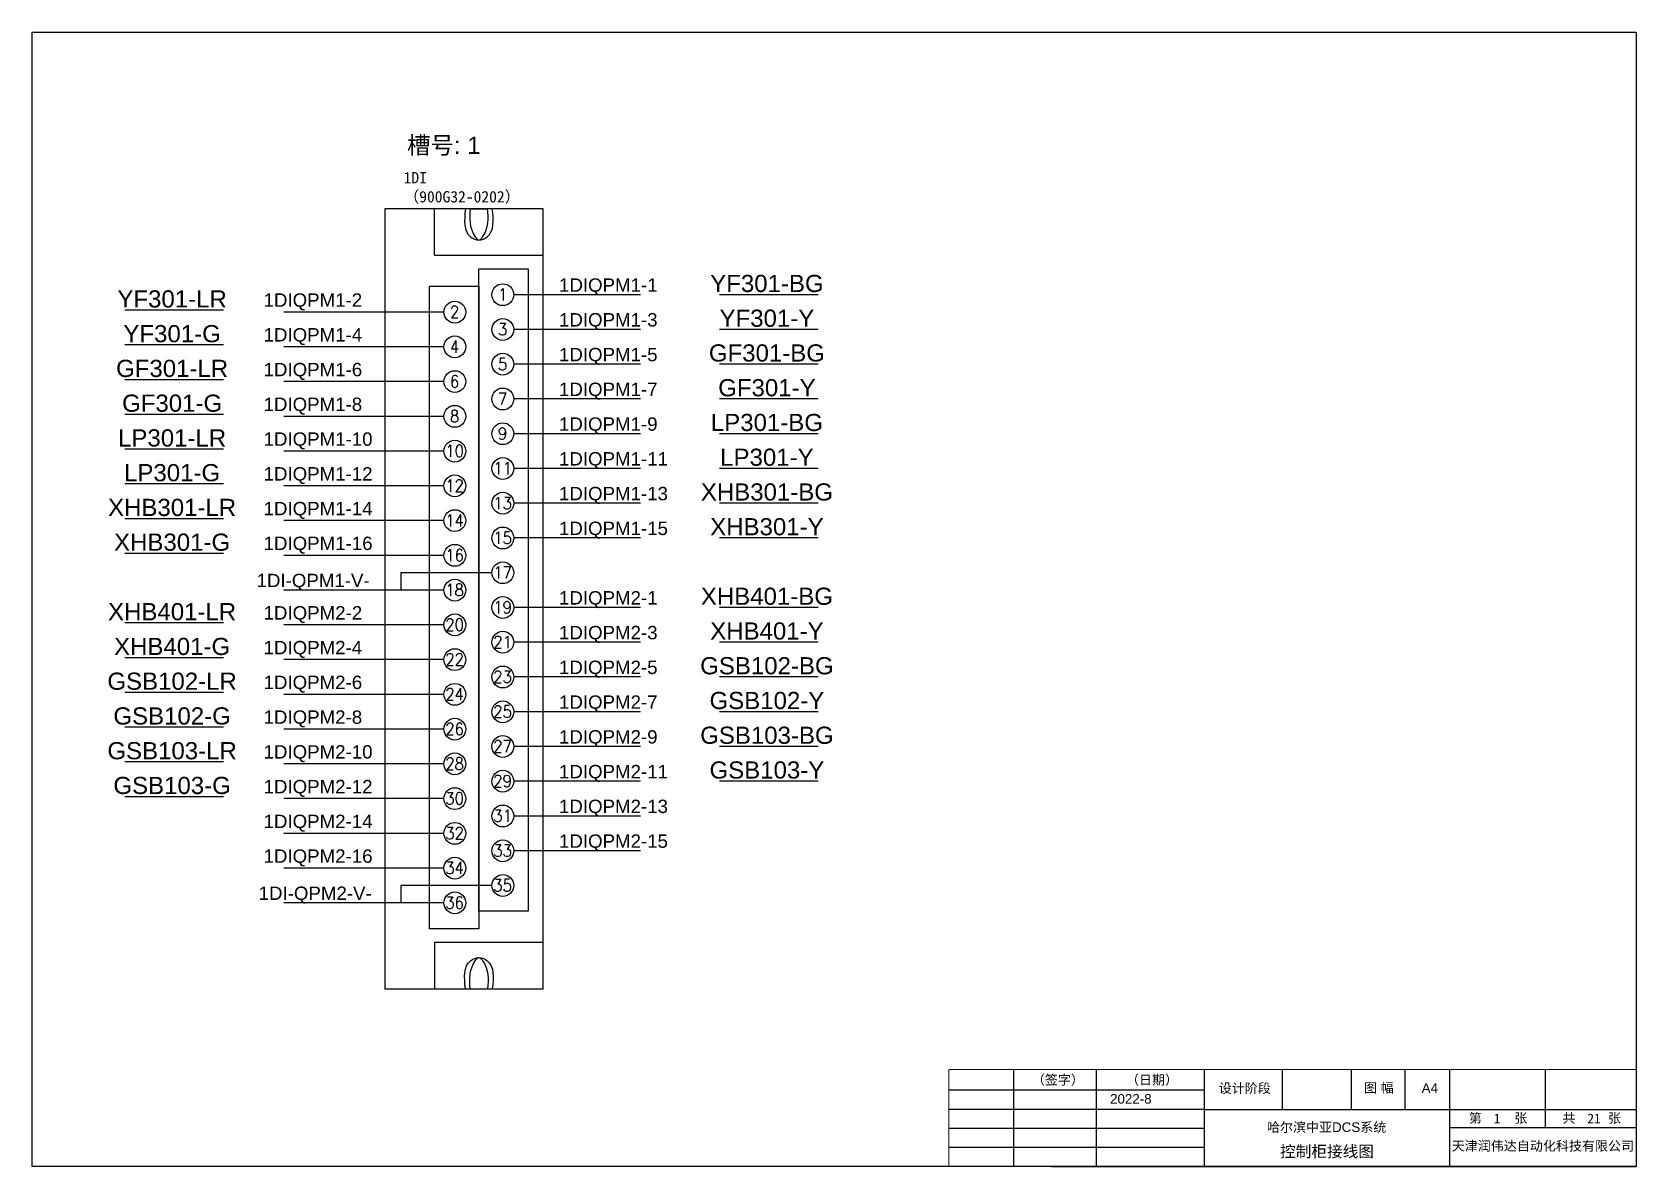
# Model space of a CAD drawing. Extents: x -156069 to -122631, y 9787 to 31117.
# Drawn here: x -156069 to -151867, y 20471 to 23442 of the extents above; entities that cross this region are included whole.
import ezdxf
from ezdxf.enums import TextEntityAlignment as Align

# ---------------------------------------------------------------- set-up
doc = ezdxf.new("R2010")
doc.units = 0
doc.layers.get('0').update_dxf_attribs({"linetype": 'CONTINUOUS'})
doc.layers.add('1', color=143, linetype='CONTINUOUS')
doc.layers.add('TEXT', color=3, linetype='CONTINUOUS')
doc.styles.add('Arial', font='arial.ttf')
doc.styles.add('ROMAND', font='romand')
doc.styles.get("Standard").update_dxf_attribs({"font": ''})
doc.styles.get('Standard').set_extended_font_data('SimSun')

msp = doc.modelspace()

# ---------------------------------------------------------------- linework, layer by layer
at = {"color": 1}
for p, q in [((-155015.70538, 22858.05085), (-155015.70538, 22979.76869)), ((-154922.21839, 22979.76869), (-154876.33082, 22979.76869)), ((-155015.70538, 22858.05085), (-154730.67502, 22858.05085)), ((-155015.70538, 21058.99499), (-154730.67502, 21058.99499)), ((-155015.70538, 21058.99499), (-155015.70538, 20937.27715)), ((-154922.21839, 20937.27715), (-154876.33082, 20937.27715))]:
    msp.add_line(p, q, dxfattribs=at)
at = {"color": 0}
for p, q in [((-154010.81562, 22754.76585), (-154268.84786, 22754.76585)), ((-155568.04625, 22714.30939), (-155826.07849, 22714.30939)), ((-154010.81562, 22663.76585), (-154268.84786, 22663.76585)), ((-155568.04625, 22623.30939), (-155826.07849, 22623.30939)), ((-154010.81562, 22572.76585), (-154268.84786, 22572.76585)), ((-155568.04625, 22532.30939), (-155826.07849, 22532.30939)), ((-154010.81562, 22481.76585), (-154268.84786, 22481.76585)), ((-155568.04625, 22441.30939), (-155826.07849, 22441.30939)), ((-154010.81562, 22390.76585), (-154268.84786, 22390.76585)), ((-155568.04625, 22350.30939), (-155826.07849, 22350.30939)), ((-154010.81562, 22299.76585), (-154268.84786, 22299.76585)), ((-155568.04625, 22259.30939), (-155826.07849, 22259.30939)), ((-154010.81562, 22208.76585), (-154268.84786, 22208.76585)), ((-155568.04625, 22168.30939), (-155826.07849, 22168.30939)), ((-154010.81562, 22117.76585), (-154268.84786, 22117.76585)), ((-155568.04625, 22077.30939), (-155826.07849, 22077.30939)), ((-154010.81562, 21935.76585), (-154268.84786, 21935.76585)), ((-155568.04625, 21895.30939), (-155826.07849, 21895.30939)), ((-154010.81562, 21844.76585), (-154268.84786, 21844.76585)), ((-155568.04625, 21804.30939), (-155826.07849, 21804.30939)), ((-154010.81562, 21753.76585), (-154268.84786, 21753.76585)), ((-155568.04625, 21713.30939), (-155826.07849, 21713.30939)), ((-154010.81562, 21662.76585), (-154268.84786, 21662.76585)), ((-155568.04625, 21622.30939), (-155826.07849, 21622.30939)), ((-154010.81562, 21571.76585), (-154268.84786, 21571.76585)), ((-155568.04625, 21531.30939), (-155826.07849, 21531.30939)), ((-154010.81562, 21480.76585), (-154268.84786, 21480.76585)), ((-155568.04625, 21440.30939), (-155826.07849, 21440.30939))]:
    msp.add_line(p, q, dxfattribs=at)
for p, q in [((-154865.20522, 22026.76585), (-155103.86011, 22026.76585)), ((-155103.86011, 22026.76585), (-155103.86011, 21981.26585)), ((-154865.20522, 21207.76585), (-155103.86011, 21207.76585)), ((-155103.86011, 21207.76585), (-155103.86011, 21162.26585))]:
    msp.add_line(p, q)
at = {"color": 1}
for points in [[(-154730.67502, 22979.76869), (-155145.60485, 22979.76869), (-155145.60485, 20937.27715), (-154730.67502, 20937.27715)], [(-154899.27461, 22822.36585), (-154770.08351, 22822.36585), (-154770.08351, 21140.16585), (-154899.27461, 21140.16585)], [(-155028.4657, 22776.86585), (-154899.27461, 22776.86585), (-154899.27461, 21094.66585), (-155028.4657, 21094.66585)]]:
    msp.add_lwpolyline(points, close=True, dxfattribs=at)
for centre in [(-154836.60522, 22754.76585), (-154962.15761, 22709.26585), (-154836.60522, 22663.76585), (-154962.15761, 22618.26585), (-154836.60522, 22572.76585), (-154962.15761, 22527.26585), (-154836.60522, 22481.76585), (-154962.15761, 22436.26585), (-154836.60522, 22390.76585), (-154962.15761, 22345.26585), (-154836.60522, 22299.76585), (-154962.15761, 22254.26585), (-154836.60522, 22208.76585), (-154962.15761, 22163.26585), (-154836.60522, 22117.76585), (-154962.15761, 22072.26585), (-154836.60522, 22026.76585), (-154962.15761, 21981.26585), (-154836.60522, 21935.76585), (-154962.15761, 21890.26585), (-154836.60522, 21844.76585), (-154962.15761, 21799.26585), (-154836.60522, 21753.76585), (-154962.15761, 21708.26585), (-154836.60522, 21662.76585), (-154962.15761, 21617.26585), (-154836.60522, 21571.76585), (-154962.15761, 21526.26585), (-154836.60522, 21480.76585), (-154962.15761, 21435.26585), (-154836.60522, 21389.76585), (-154962.15761, 21344.26585), (-154836.60522, 21298.76585), (-154962.15761, 21253.26585), (-154836.60522, 21207.76585), (-154962.15761, 21162.26585)]:
    msp.add_circle(centre, 28.6, dxfattribs=at)
for points in [[(-154934.56839, 22979.76869), (-154920.97256, 22906.24966), (-154899.27461, 22898.16256), (-154877.0638, 22906.24966), (-154863.98082, 22979.76869)], [(-154922.21839, 22979.76869), (-154908.62256, 22906.24966), (-154899.27461, 22898.16256), (-154889.4138, 22906.24966), (-154876.33082, 22979.76869)], [(-154934.56839, 20937.27715), (-154920.97256, 21010.79618), (-154899.27461, 21018.88327), (-154877.0638, 21010.79618), (-154863.98082, 20937.27715)], [(-154922.21839, 20937.27715), (-154908.62256, 21010.79618), (-154899.27461, 21018.88327), (-154889.4138, 21010.79618), (-154876.33082, 20937.27715)]]:
    msp.add_spline(points, degree=3, dxfattribs=at)
at = {"layer": '1'}
for p, q in [((-156068.88514, 23442.43891), (-151868.88516, 23442.43891)), ((-156068.88514, 20472.4389), (-156068.88514, 23442.43891)), ((-151868.88516, 23442.43891), (-151868.88516, 20472.4389)), ((-153499.73475, 20725.91275), (-153499.73475, 20471.61424)), ((-153283.36348, 20725.91275), (-153283.36348, 20471.61424)), ((-152999.9437, 20725.91275), (-152999.9437, 20471.61424)), ((-152796.44568, 20725.91275), (-152796.44568, 20621.00561)), ((-152615.81789, 20725.91275), (-152615.81789, 20621.00561)), ((-152475.04695, 20725.91275), (-152475.04695, 20621.00561)), ((-152358.43199, 20725.91275), (-152358.43199, 20471.61424)), ((-152107.22416, 20725.91275), (-152107.22416, 20573.14749)), ((-153668.88521, 20672.4389), (-152999.9437, 20672.4389)), ((-153668.88521, 20622.4389), (-152999.9437, 20622.4389)), ((-152999.9437, 20621.00561), (-152254.42089, 20621.00561)), ((-152255.6855, 20621.00561), (-151868.88516, 20621.00561)), ((-153668.88521, 20572.4389), (-152999.9437, 20572.4389)), ((-151868.88516, 20573.14749), (-152358.43199, 20573.14749)), ((-153668.88521, 20522.4389), (-152999.9437, 20522.4389)), ((-151868.88516, 20472.4389), (-156068.88514, 20472.4389)), ((-153400.31011, 20472.4389), (-153668.88521, 20472.43891)), ((-153400.31011, 20472.4389), (-151868.88516, 20472.4389))]:
    msp.add_line(p, q, dxfattribs=at)
at = {"layer": '1', "const_width": 3}
for points in [[(-153668.88521, 20725.91275), (-151868.88516, 20725.91275)], [(-153668.88521, 20472.43891), (-153668.88521, 20725.91275)]]:
    msp.add_lwpolyline(points, dxfattribs=at)
at = {"layer": 'TEXT', "color": 0}
for p, q in [((-154476.09522, 22754.76585), (-154808.00522, 22754.76585)), ((-154990.75761, 22709.26585), (-155409.57553, 22709.26585)), ((-154476.09522, 22663.76585), (-154808.00522, 22663.76585)), ((-154990.75761, 22618.26585), (-155409.57553, 22618.26585)), ((-154476.09522, 22572.76585), (-154808.00522, 22572.76585)), ((-154990.75761, 22527.26585), (-155409.57553, 22527.26585)), ((-154476.09522, 22481.76585), (-154808.00522, 22481.76585)), ((-154990.75761, 22436.26585), (-155409.57553, 22436.26585)), ((-154476.09522, 22390.76585), (-154808.00522, 22390.76585)), ((-154990.75761, 22345.26585), (-155409.57553, 22345.26585)), ((-154476.09522, 22299.76585), (-154808.00522, 22299.76585)), ((-154990.75761, 22254.26585), (-155409.57553, 22254.26585)), ((-154476.09522, 22208.76585), (-154808.00522, 22208.76585)), ((-154990.75761, 22163.26585), (-155409.57553, 22163.26585)), ((-154476.09522, 22117.76585), (-154808.00522, 22117.76585)), ((-154990.75761, 22072.26585), (-155409.57553, 22072.26585)), ((-154990.75761, 21981.26585), (-155410.43515, 21981.26585)), ((-154476.09522, 21935.76585), (-154808.00522, 21935.76585)), ((-154990.75761, 21890.26585), (-155409.57553, 21890.26585)), ((-154476.09522, 21844.76585), (-154808.00522, 21844.76585)), ((-154990.75761, 21799.26585), (-155409.57553, 21799.26585)), ((-154476.09522, 21753.76585), (-154808.00522, 21753.76585)), ((-154990.75761, 21708.26585), (-155409.57553, 21708.26585)), ((-154476.09522, 21662.76585), (-154808.00522, 21662.76585)), ((-154990.75761, 21617.26585), (-155409.57553, 21617.26585)), ((-154476.09522, 21571.76585), (-154808.00522, 21571.76585)), ((-154990.75761, 21526.26585), (-155409.57553, 21526.26585)), ((-154476.09522, 21480.76585), (-154808.00522, 21480.76585)), ((-154990.75761, 21435.26585), (-155409.57553, 21435.26585)), ((-154476.09522, 21389.76585), (-154808.00522, 21389.76585)), ((-154990.75761, 21344.26585), (-155409.57553, 21344.26585)), ((-154476.09522, 21298.76585), (-154808.00522, 21298.76585)), ((-154990.75761, 21253.26585), (-155409.57553, 21253.26585)), ((-154990.75761, 21162.26585), (-155409.57553, 21162.26585))]:
    msp.add_line(p, q, dxfattribs=at)

# ---------------------------------------------------------------- texts
at = {"layer": '1', "style": 'Arial'}
for s, p in [('（签字）', (-153451.48766, 20686.51098)), ('（日期）', (-153205.05058, 20686.51098)), ('设计阶段', (-152962.27083, 20664.54634)), ('图 幅', (-152582.00997, 20665.68982)), ('A4', (-152430.88648, 20664.59432)), ('2022-8', (-153246.62807, 20636.59557))]:
    msp.add_text(s, height=25, dxfattribs=at).set_placement(p)
for s, height, p in [('哈尔滨中亚DCS系统', 25, (-152679.73327, 20574.98287)), ('控制柜接线图', 30, (-152678.72575, 20511.51151)), ('天津润伟达自动化科技有限公司', 25, (-152113.53732, 20525.95642))]:
    msp.add_text(s, height=height, dxfattribs=at).set_placement(p, align=Align.MIDDLE_CENTER)
at = {"layer": '1'}
for s, p in [('第     张', (-152307.40892, 20586.49009)), ('1', (-152241.85003, 20585.43501)), ('共     张', (-152062.22543, 20586.49009)), ('21', (-151996.66655, 20585.43501))]:
    msp.add_text(s, height=25, dxfattribs=at).set_placement(p)
at = {"layer": 'TEXT', "color": 0, "style": 'Arial'}
for s, p in [('1DIQPM1-1', (-154689.41784, 22762.53035)), ('1DIQPM1-2', (-155462.84598, 22723.23851)), ('1DIQPM1-3', (-154689.41784, 22671.53035)), ('1DIQPM1-4', (-155462.84598, 22632.23851)), ('1DIQPM1-5', (-154689.41784, 22580.53035)), ('1DIQPM1-6', (-155462.84598, 22541.23851)), ('1DIQPM1-7', (-154689.41784, 22489.53035)), ('1DIQPM1-8', (-155462.84598, 22450.23851)), ('1DIQPM1-10', (-155462.84598, 22359.23851)), ('1DIQPM1-9', (-154689.41784, 22398.53035)), ('1DIQPM1-11', (-154689.41784, 22307.53035)), ('1DIQPM1-12', (-155462.84598, 22268.23851)), ('1DIQPM1-13', (-154689.41784, 22216.53035)), ('1DIQPM1-14', (-155462.84598, 22177.23851)), ('1DIQPM1-15', (-154689.41784, 22125.53035)), ('1DIQPM1-16', (-155462.84598, 22086.23851)), ('1DI-QPM1-V-', (-155481.19868, 21989.03035)), ('1DIQPM2-1', (-154689.41784, 21943.53035)), ('1DIQPM2-2', (-155462.84598, 21904.23851)), ('1DIQPM2-4', (-155462.84598, 21813.23851)), ('1DIQPM2-3', (-154689.41784, 21852.53035)), ('1DIQPM2-5', (-154689.41784, 21761.53035)), ('1DIQPM2-6', (-155462.84598, 21722.23851)), ('1DIQPM2-7', (-154689.41784, 21670.53035)), ('1DIQPM2-8', (-155462.84598, 21631.23851)), ('1DIQPM2-9', (-154689.41784, 21579.53035)), ('1DIQPM2-10', (-155462.84598, 21540.23851)), ('1DIQPM2-11', (-154689.41784, 21488.53035)), ('1DIQPM2-12', (-155462.84598, 21449.23851)), ('1DIQPM2-13', (-154689.41784, 21397.53035)), ('1DIQPM2-14', (-155462.84598, 21358.23851)), ('1DIQPM2-16', (-155462.84598, 21267.23851)), ('1DIQPM2-15', (-154689.41784, 21306.53035)), ('1DI-QPM2-V-', (-155475.80039, 21170.03035))]:
    msp.add_text(s, height=35, dxfattribs=at).set_placement(p)
for s, p in [('YF301-BG', (-154145.08657, 22784.26232)), ('YF301-LR', (-155702.3172, 22743.80587)), ('YF301-Y', (-154145.08657, 22693.26232)), ('YF301-G', (-155702.3172, 22652.80587)), ('GF301-BG', (-154145.08657, 22602.26232)), ('GF301-LR', (-155702.3172, 22561.80587)), ('GF301-Y', (-154145.08657, 22511.26232)), ('GF301-G', (-155702.3172, 22470.80587)), ('LP301-BG', (-154145.08657, 22420.26232)), ('LP301-LR', (-155702.3172, 22379.80587)), ('LP301-Y', (-154145.08657, 22329.26232)), ('LP301-G', (-155702.3172, 22288.80587)), ('XHB301-BG', (-154145.08657, 22238.26232)), ('XHB301-LR', (-155702.3172, 22197.80587)), ('XHB301-Y', (-154145.08657, 22147.26232)), ('XHB301-G', (-155702.3172, 22106.80587)), ('XHB401-BG', (-154145.08657, 21965.26232)), ('XHB401-LR', (-155702.3172, 21924.80587)), ('XHB401-Y', (-154145.08657, 21874.26232)), ('XHB401-G', (-155702.3172, 21833.80587)), ('GSB102-BG', (-154145.08657, 21783.26232)), ('GSB102-LR', (-155702.3172, 21742.80587)), ('GSB102-Y', (-154145.08657, 21692.26232)), ('GSB102-G', (-155702.3172, 21651.80587)), ('GSB103-BG', (-154145.08657, 21601.26232)), ('GSB103-LR', (-155702.3172, 21560.80587)), ('GSB103-Y', (-154145.08657, 21510.26232)), ('GSB103-G', (-155702.3172, 21469.80587))]:
    msp.add_text(s, height=45, dxfattribs=at).set_placement(p, align=Align.MIDDLE_CENTER)
at = {"layer": 'TEXT', "style": 'ROMAND', "width": 0.9}
for s, p in [('1', (-154837.19781, 22739.42971)), ('2', (-154962.75019, 22693.92971)), ('3', (-154837.19781, 22648.42971)), ('4', (-154962.75019, 22602.92971)), ('5', (-154837.19781, 22557.42971)), ('6', (-154962.75019, 22511.92971)), ('7', (-154837.19781, 22466.42971)), ('8', (-154962.75019, 22420.92971)), ('9', (-154837.19781, 22375.42971)), ('10', (-154962.75019, 22329.92971)), ('11', (-154837.19781, 22284.42971)), ('12', (-154962.75019, 22238.92971)), ('13', (-154837.19781, 22193.42971)), ('14', (-154962.75019, 22147.92971)), ('15', (-154837.19781, 22102.42971)), ('16', (-154962.75019, 22056.92971)), ('17', (-154837.19781, 22011.42971)), ('18', (-154962.75019, 21965.92971)), ('19', (-154837.19781, 21920.42971)), ('20', (-154962.75019, 21874.92971)), ('21', (-154837.19781, 21829.42971)), ('22', (-154962.75019, 21783.92971)), ('23', (-154837.19781, 21738.42971)), ('24', (-154962.75019, 21692.92971)), ('25', (-154837.19781, 21647.42971)), ('26', (-154962.75019, 21601.92971)), ('27', (-154837.19781, 21556.42971)), ('28', (-154962.75019, 21510.92971)), ('29', (-154837.19781, 21465.42971)), ('30', (-154962.75019, 21419.92971)), ('31', (-154837.19781, 21374.42971)), ('32', (-154962.75019, 21328.92971)), ('33', (-154837.19781, 21283.42971)), ('34', (-154962.75019, 21237.92971)), ('35', (-154837.19781, 21192.42971)), ('36', (-154962.75019, 21146.92971))]:
    msp.add_text(s, height=31.61186, dxfattribs=at).set_placement(p, align=Align.CENTER)
at = {"layer": 'TEXT', "attachment_point": 1, "style": 'Arial'}
for s, insert, char_height, width in [('{\\fSimSun|b0|i0|c134|p2;槽号}: 1', (-155087.31675, 23168.6486), 45, 503.7787992), ('{\\fSimSun|b0|i0|c134|p2;1DI（900G32-0202）}', (-155096.15984, 23076.15599), 29.9, 233.0692)]:
    msp.add_mtext(s, dxfattribs=dict(at, insert=insert, char_height=char_height, width=width))

doc.saveas('drawing.dxf')
